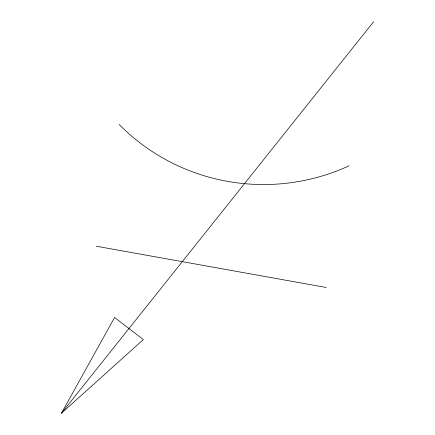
<?xml version="1.0" encoding="UTF-8"?>
<svg xmlns="http://www.w3.org/2000/svg" width="435" height="435" viewBox="0 0 435 435"><rect width="100%" height="100%" fill="white"/><g stroke="black" fill="none" stroke-linecap="round" stroke-linejoin="round"><path stroke-width="0.65" d="M61.417 413.25L114.584 317.506L143.349 339.561L61.417 413.25L373.583 21.75M96.363 246.232L326.261 287.491M349.104 165.784A200.943 197.115 -1.8 0 1 119.201 124.524"/></g></svg>
